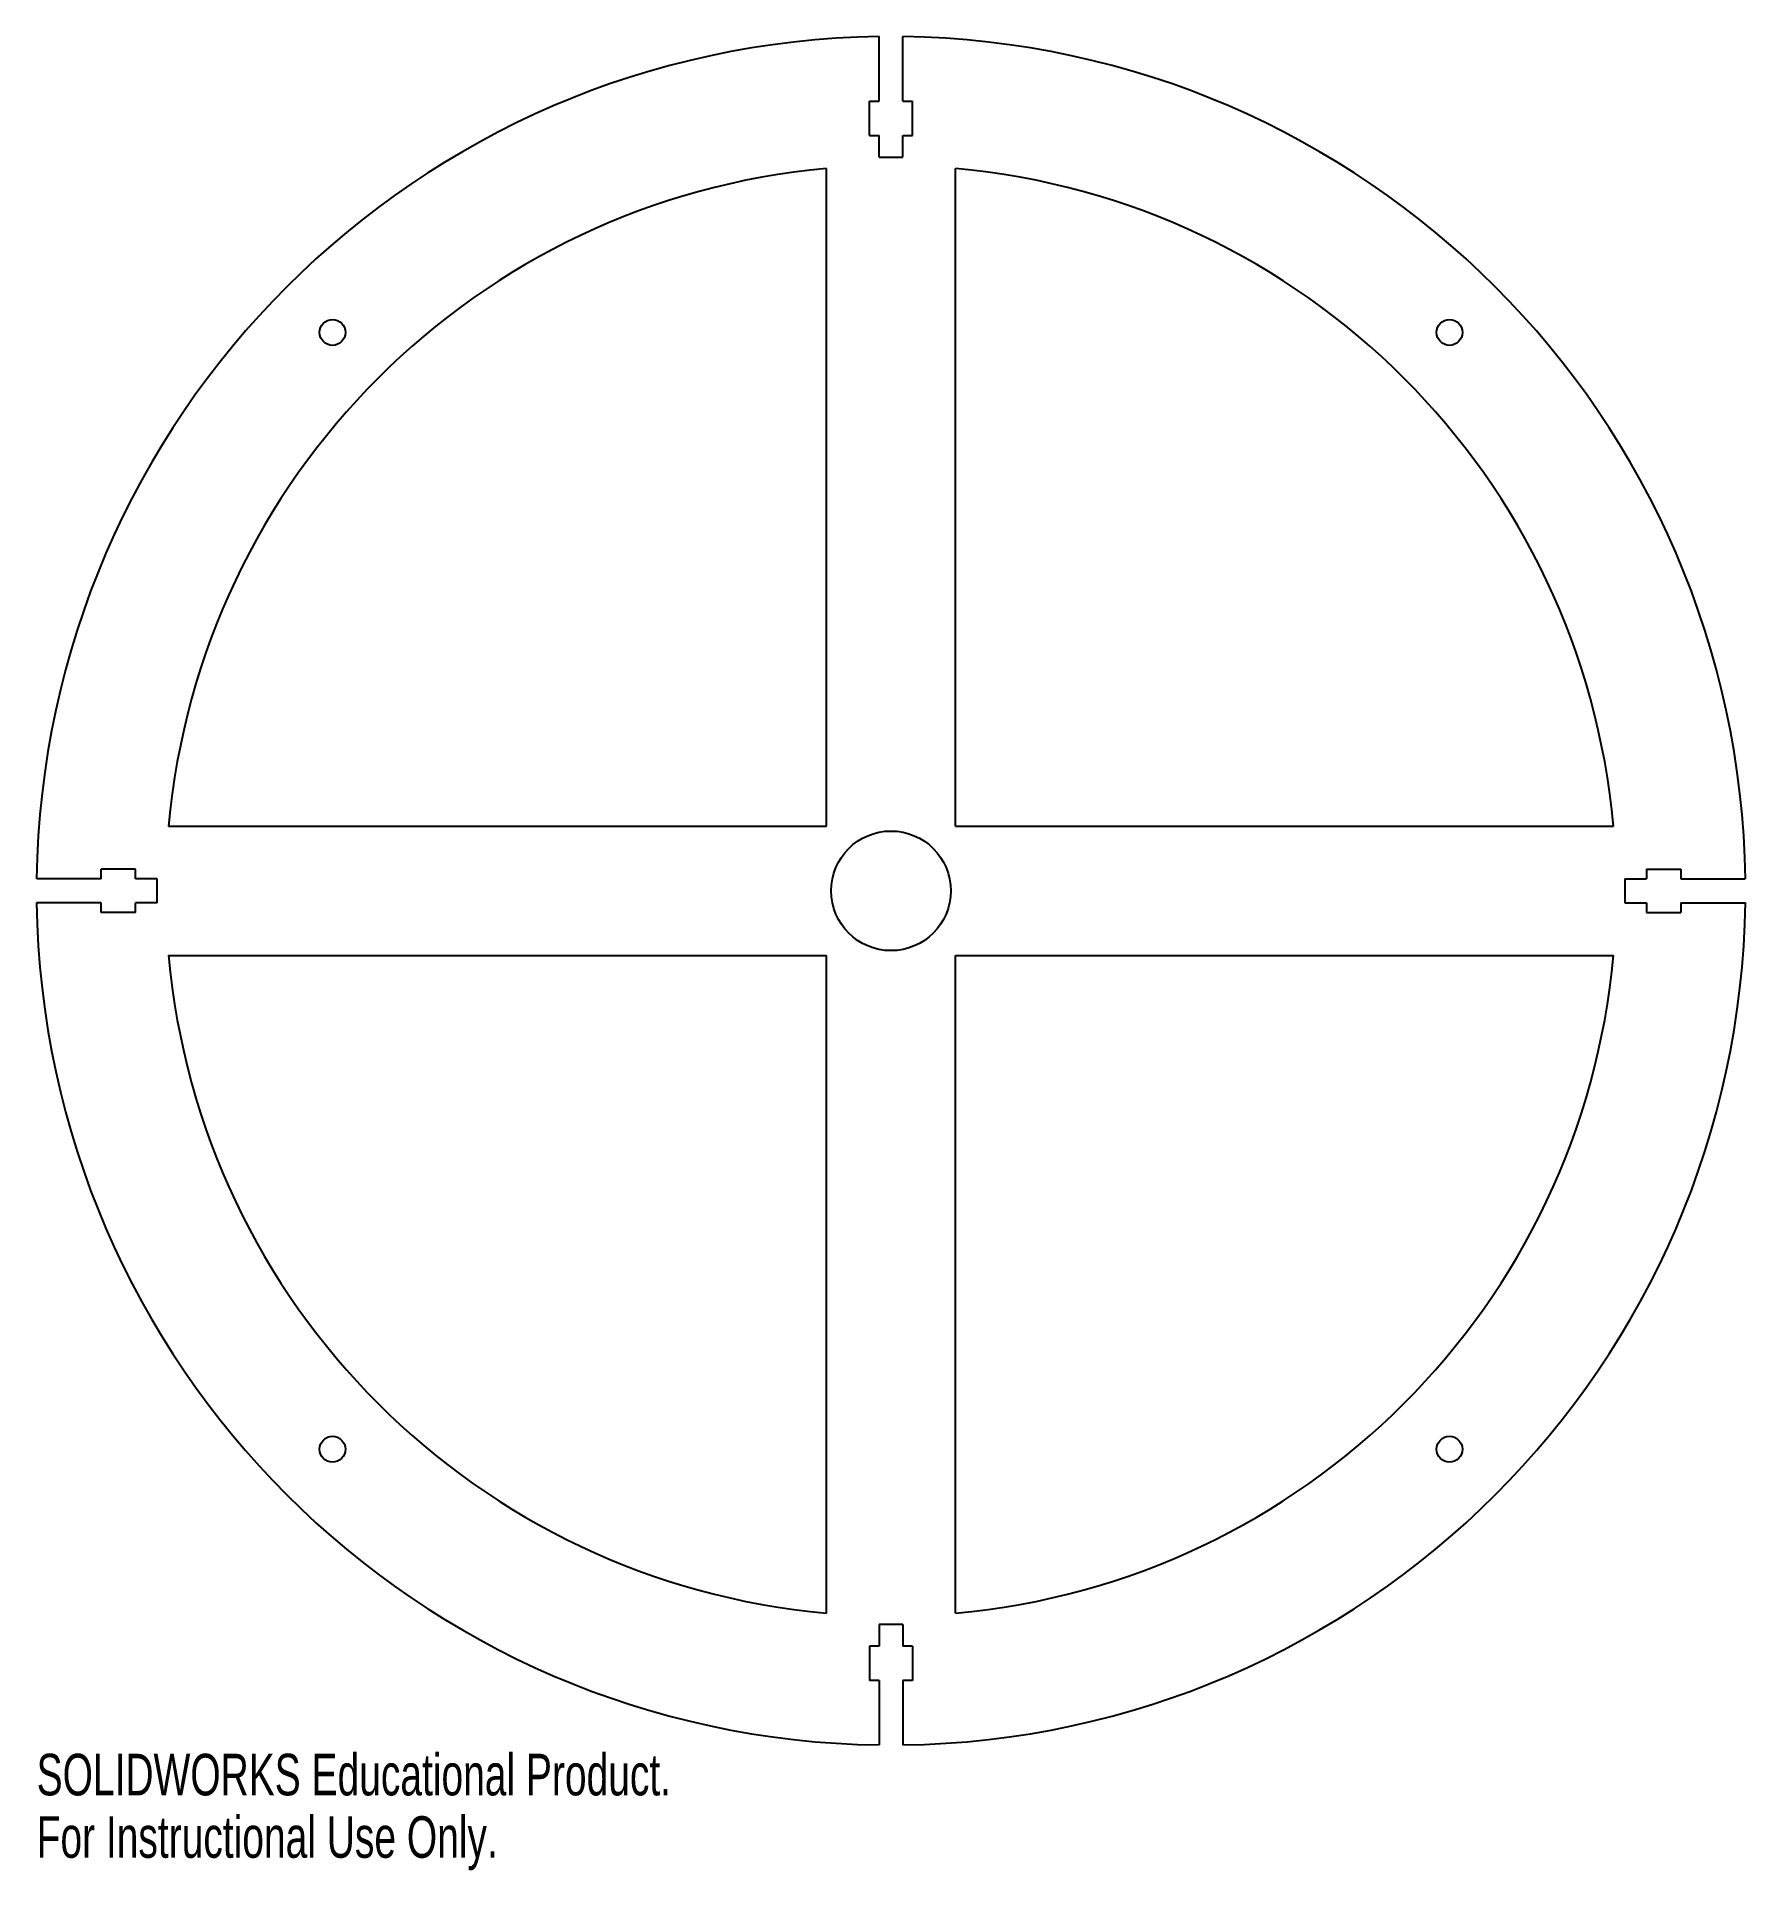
# Model space of a CAD drawing. Header units: millimetres. Extents: x -99 to 99, y -114 to 99.
import ezdxf

# ---------------------------------------------------------------- set-up
doc = ezdxf.new("R2010")
doc.units = ezdxf.units.MM
doc.styles.add('SLDTEXTSTYLE0', font='TXT', dxfattribs={"width": 0.7})

msp = doc.modelspace()

# ---------------------------------------------------------------- linework, layer by layer
at = {"color": 7, "linetype": 'Continuous', "lineweight": 25}
for p, q in [((-1.38, 91.74), (-1.38, 99.23)), ((1.38, 91.74), (1.38, 99.23)), ((-2.5, 87.74), (-2.5, 91.74)), ((-2.5, 91.74), (-1.38, 91.74)), ((1.38, 91.74), (2.5, 91.74)), ((2.5, 87.74), (2.5, 91.74)), ((-2.5, 87.74), (-1.38, 87.74)), ((-1.38, 85.24), (-1.38, 87.74)), ((1.38, 87.74), (2.5, 87.74)), ((1.38, 85.24), (1.38, 87.74)), ((-1.38, 85.24), (1.38, 85.24)), ((-7.5, 7.5), (-7.5, 83.9)), ((7.5, 7.5), (7.5, 83.9)), ((-83.9, 7.5), (-7.5, 7.5)), ((7.5, 7.5), (83.9, 7.5)), ((-91.74, 1.38), (-91.74, 2.5)), ((-87.74, 2.5), (-91.74, 2.5)), ((-87.74, 1.38), (-87.74, 2.5)), ((87.74, 2.5), (87.74, 1.38)), ((87.74, 2.5), (91.74, 2.5)), ((91.74, 2.5), (91.74, 1.38)), ((-91.74, 1.38), (-99.23, 1.38)), ((-85.24, 1.38), (-87.74, 1.38)), ((-85.24, -1.38), (-85.24, 1.38)), ((85.24, 1.38), (85.24, -1.38)), ((85.24, 1.38), (87.74, 1.38)), ((91.74, 1.38), (99.23, 1.38)), ((-91.74, -1.38), (-99.23, -1.38)), ((-91.74, -2.5), (-91.74, -1.38)), ((-85.24, -1.38), (-87.74, -1.38)), ((-87.74, -2.5), (-87.74, -1.38)), ((85.24, -1.38), (87.74, -1.38)), ((87.74, -1.38), (87.74, -2.5)), ((91.74, -1.38), (99.23, -1.38)), ((91.74, -1.38), (91.74, -2.5)), ((-87.74, -2.5), (-91.74, -2.5)), ((87.74, -2.5), (91.74, -2.5)), ((-83.9, -7.5), (-7.5, -7.5)), ((-7.5, -83.9), (-7.5, -7.5)), ((7.5, -83.9), (7.5, -7.5)), ((7.5, -7.5), (83.9, -7.5)), ((-1.38, -85.24), (-1.38, -87.74)), ((1.38, -85.24), (-1.38, -85.24)), ((1.38, -85.24), (1.38, -87.74)), ((-2.5, -87.74), (-2.5, -91.74)), ((-1.38, -87.74), (-2.5, -87.74)), ((2.5, -87.74), (1.38, -87.74)), ((2.5, -87.74), (2.5, -91.74)), ((-1.38, -91.74), (-2.5, -91.74)), ((-1.38, -91.74), (-1.38, -99.23)), ((2.5, -91.74), (1.38, -91.74)), ((1.38, -91.74), (1.38, -99.23))]:
    msp.add_line(p, q, dxfattribs=at)
for centre, radius in [((-64.87, 64.87), 1.5), ((64.87, 64.87), 1.5), ((0, 0), 6.95), ((-64.87, -64.87), 1.5), ((64.87, -64.87), 1.5)]:
    msp.add_circle(centre, radius, dxfattribs=at)
for radius, start, end in [(99.24, 90.7939, 179.2061), (99.24, 0.7939, 89.2061), (84.24, 95.108, 174.892), (84.24, 5.108, 84.892), (99.24, 180.7939, 269.2061), (99.24, 270.7939, 359.2061), (84.24, 185.108, 264.892), (84.24, 275.108, 354.892)]:
    msp.add_arc((0, 0), radius, start, end, dxfattribs=at)

# ---------------------------------------------------------------- texts
at = {"color": 7, "linetype": 'Continuous', "char_height": 4.8336, "attachment_point": 1, "style": 'SLDTEXTSTYLE0'}
for s, insert in [('SOLIDWORKS Educational Product.', (-99.23, -100.25)), ('For Instructional Use Only.', (-99.23, -107.5))]:
    msp.add_mtext(s, dxfattribs=dict(at, insert=insert))

doc.saveas('drawing.dxf')
